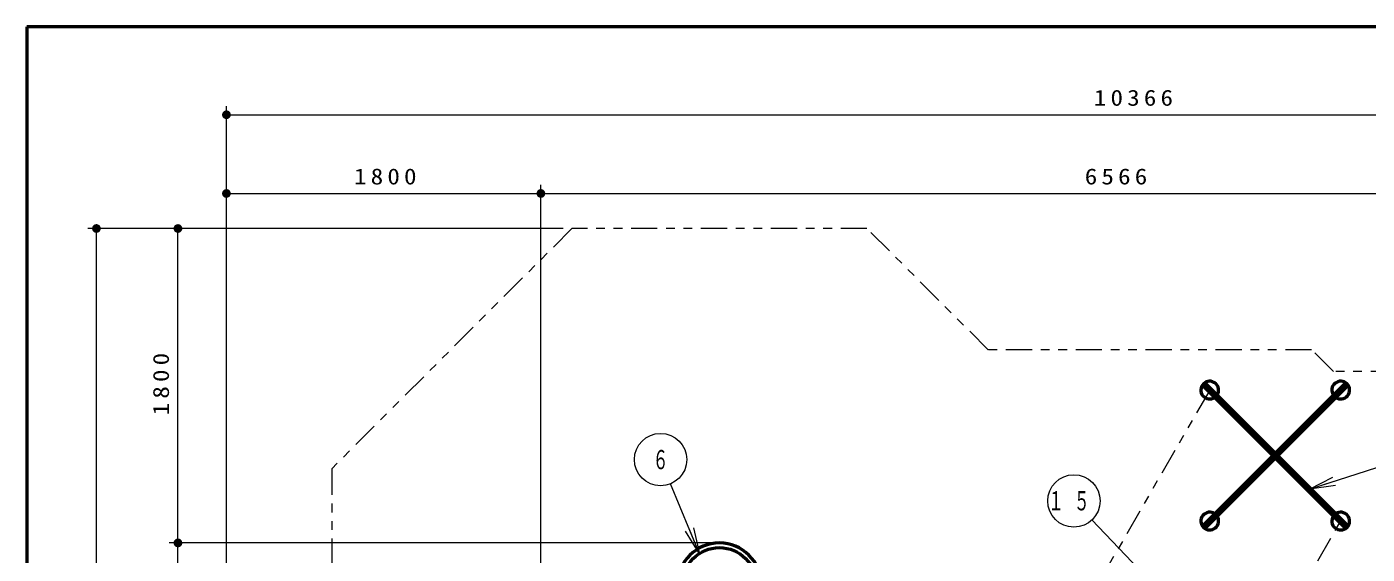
# Model space of a CAD drawing. Units: millimetres on the paper, scale 1:50. Extents: x -365 to 0, y -594 to 257.
# Drawn here: x -365 to -211.5, y 196.6 to 257 of the extents above; entities that cross this region are included whole.
import ezdxf
from ezdxf.enums import TextEntityAlignment as Align

# ---------------------------------------------------------------- set-up
doc = ezdxf.new("R2010")
doc.units = ezdxf.units.MM
doc.linetypes.add('USER3', pattern=[8, 3, -1, 1, -1, 1, -1])
doc.layers.add('LY_1', color=140, linetype='Continuous', lineweight=50)
doc.styles.add('ＭＳ ゴシック', font='')
doc.styles.get('ＭＳ ゴシック').set_extended_font_data('MS Gothic')

# ---------------------------------------------------------------- blocks, each defined once
blk = doc.blocks.new('filled_dot')
at = {"color": 0, "linetype": 'Continuous', "lineweight": -2, "const_width": 1.25}
blk.add_lwpolyline([(-0.625, 0, 1), (0.625, 0, 1)], format="xyb", close=True, dxfattribs=at)

msp = doc.modelspace()

# ---------------------------------------------------------------- linework, layer by layer
at = {"layer": 'LY_1', "color": 7}
for p, q in [((0, 257), (-365, 257)), ((-365, 257), (-365, 0))]:
    msp.add_line(p, q, dxfattribs=at)
at = {"layer": 'LY_1', "color": 7, "lineweight": 13}
for p, q in [((-342.146, 166.037), (-342.146, 247.929)), ((-342.146, 246.929), (-134.825, 246.929)), ((-342.146, 237.918), (-306.146, 237.918)), ((-306.146, 150.711), (-306.146, 238.918)), ((-306.146, 237.918), (-174.825, 237.918)), ((-303.594, 233.903), (-358.03, 233.903)), ((-357.03, 59.751), (-357.03, 233.903)), ((-347.698, 197.903), (-347.698, 233.903)), ((-218.168, 204.049), (-209.392, 206.863)), ((-287.977, 196.663), (-291.297, 204.67)), ((-218.168, 204.049), (-215.464, 205.441)), ((-218.168, 204.049), (-215.312, 204.965)), ((-215.159, 204.489), (-218.168, 204.049)), ((-288.664, 199.626), (-287.977, 196.663)), ((-236.881, 194.038), (-243.06, 200.534)), ((-287.977, 196.663), (-289.588, 199.243)), ((-287.977, 196.663), (-289.126, 199.435)), ((-286.705, 197.903), (-348.698, 197.903)), ((-347.698, 99.751), (-347.698, 197.903))]:
    msp.add_line(p, q, dxfattribs=at)
at = {"layer": 'LY_1', "color": 7, "linetype": 'USER3', "lineweight": 13}
for p, q in [((-302.594, 233.903), (-330.096, 206.4)), ((-268.817, 233.903), (-302.594, 233.903)), ((-254.936, 220.022), (-268.817, 233.903)), ((-217.912, 220.022), (-254.936, 220.022)), ((-215.421, 217.531), (-217.912, 220.022)), ((-160.148, 217.531), (-215.421, 217.531)), ((-229.576, 215.398), (-248.205, 183.131)), ((-330.096, 206.4), (-330.096, 177.087)), ((-233.205, 168.131), (-214.576, 200.398))]:
    msp.add_line(p, q, dxfattribs=at)
at = {"layer": 'LY_1'}
for p, q in [((-214.085, 216.157), (-230.335, 199.908)), ((-230.207, 216.157), (-230.335, 216.03)), ((-230.335, 215.889), (-222.344, 207.898)), ((-230.066, 216.157), (-222.076, 208.167)), ((-213.817, 215.889), (-230.066, 199.639)), ((-213.817, 216.03), (-213.944, 216.157)), ((-222.076, 207.63), (-214.085, 199.639)), ((-221.807, 207.898), (-213.817, 199.908)), ((-230.335, 199.767), (-230.207, 199.639)), ((-213.944, 199.639), (-213.817, 199.767))]:
    msp.add_line(p, q, dxfattribs=at)
at = {"layer": 'LY_1', "color": 7, "lineweight": 13}
for centre in [(-292.446, 207.442), (-245.128, 202.707)]:
    msp.add_circle(centre, 3, dxfattribs=at)
at = {"layer": 'LY_1'}
msp.add_circle((-285.705, 193.131), 4.228, dxfattribs=at)
for centre, radius, start, end in [((-229.576, 215.398), 1.016, 325.77822, 304.22178), ((-214.576, 215.398), 1.016, 235.77822, 214.22178), ((-230.264, 215.959), 0.1, 135, 225), ((-230.137, 216.087), 0.1, 45, 135), ((-214.015, 216.087), 0.1, 45, 135), ((-213.887, 215.959), 0.1, 315, 45), ((-229.576, 200.398), 1.016, 55.77822, 34.22178), ((-214.576, 200.398), 1.016, 145.77822, 124.22178), ((-230.264, 199.837), 0.1, 135, 225), ((-230.137, 199.71), 0.1, 225, 315), ((-214.015, 199.71), 0.1, 225, 315), ((-213.887, 199.837), 0.1, 315, 45), ((-285.705, 193.131), 4.772, 0, 180)]:
    msp.add_arc(centre, radius, start, end, dxfattribs=at)

# ---------------------------------------------------------------- block references
at = {"layer": 'LY_1', "color": 7, "lineweight": 13, "xscale": 0.4, "yscale": 0.4}
for p in [(-342.146, 246.929), (-342.146, 237.918), (-306.146, 237.918)]:
    msp.add_blockref('filled_dot', p, dxfattribs=at)
for p, rotation in [((-306.146, 237.918), 180), ((-357.03, 233.903), 270), ((-347.698, 233.903), 270), ((-347.698, 197.903), 270), ((-347.698, 197.903), 90)]:
    msp.add_blockref('filled_dot', p, dxfattribs=dict(at, rotation=rotation))

# ---------------------------------------------------------------- texts
at = {"layer": 'LY_1', "color": 7, "style": 'ＭＳ ゴシック', "width": 0.6}
msp.add_text('６', height=2.199, dxfattribs=at).set_placement((-292.446, 207.442), align=Align.MIDDLE_CENTER)
at = {"layer": 'LY_1', "color": 7, "style": 'ＭＳ ゴシック'}
for s, insert, char_height, attachment_point in [('\\T1.33;\\W1.15;10366', (-238.074, 247.929), 1.833, 8), ('\\T1.33;\\W1.15;1800', (-323.725, 238.918), 1.833, 8), ('\\T1.33;\\W1.15;6566', (-240.069, 238.918), 1.833, 8), ('\\T1.64;\\W0.6;１５', (-245.128, 202.707), 2.199, 5)]:
    msp.add_mtext(s, dxfattribs=dict(at, insert=insert, char_height=char_height, attachment_point=attachment_point))
at = {"layer": 'LY_1', "color": 7, "insert": (-348.698, 216.324), "char_height": 1.833, "attachment_point": 8, "rotation": 90, "style": 'ＭＳ ゴシック'}
msp.add_mtext('\\T1.33;\\W1.15;1800', dxfattribs=at)

doc.saveas('drawing.dxf')
